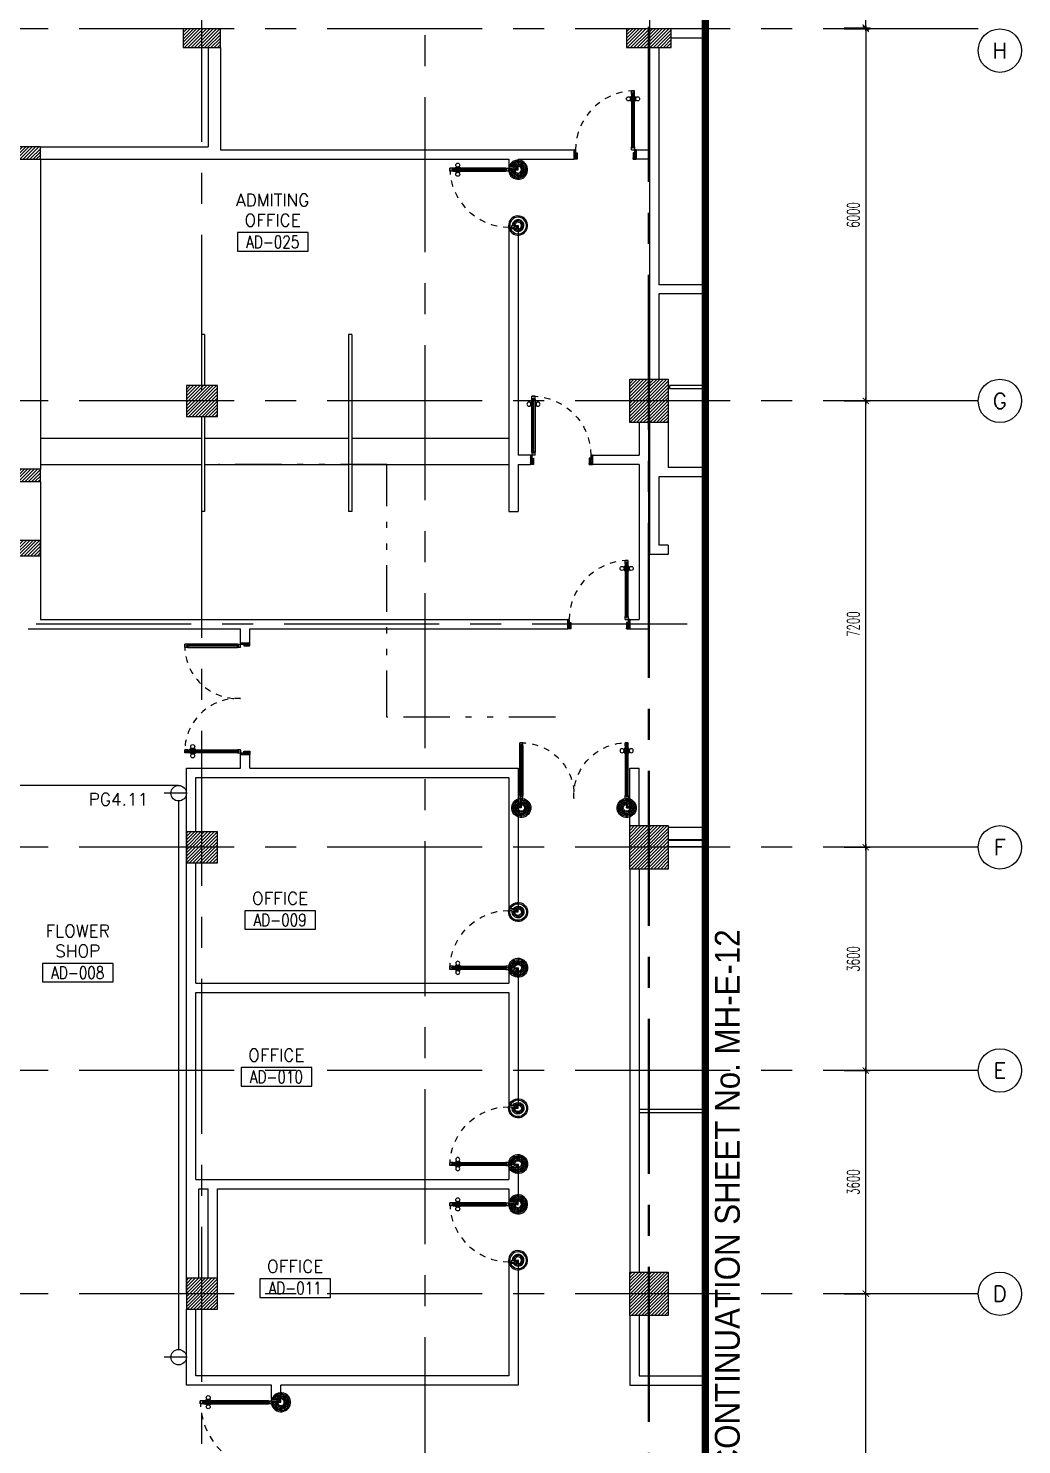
# Model space of a CAD drawing. Extents: x -0.4 to 91.7, y -13.2 to 78.1.
# Drawn here: x 75.64 to 91.66, y 10.52 to 33.36 of the extents above; entities that cross this region are included whole.
import ezdxf
from ezdxf.enums import TextEntityAlignment as Align

# ---------------------------------------------------------------- set-up
doc = ezdxf.new("R2010")
doc.units = 0
doc.header["$MEASUREMENT"] = 0
doc.header["$PDMODE"] = 3
doc.header["$PDSIZE"] = 0.1
for name, pattern in [('2DASHES', [1.7, 0.75, -0.25, 0.1, -0.25, 0.1, -0.25]), ('CENTER2', [1.125, 0.75, -0.125, 0.125, -0.125]), ('CENTERX2', [4, 2.5, -0.5, 0.5, -0.5]), ('HIDDEN', [0.375, 0.25, -0.125])]:
    doc.linetypes.add(name, pattern=pattern)
doc.layers.get('0').update_dxf_attribs({"color": 11, "linetype": 'CONTINUOUS'})
doc.layers.get('DEFPOINTS').update_dxf_attribs({"color": 11, "linetype": 'CONTINUOUS'})
for name, color, linetype in [('AX', 11, 'CONTINUOUS'), ('AX-CR', 11, 'CONTINUOUS'), ('AX-DIM', 11, 'CONTINUOUS'), ('AX-TXT', 11, 'CONTINUOUS'), ('AXES', 11, 'CENTERX2'), ('COL', 11, 'CONTINUOUS'), ('DOOR', 11, 'CONTINUOUS'), ('E-CLINE', 4, 'CONTINUOUS'), ('E-SOCKETS', 4, 'CONTINUOUS'), ('EJ', 11, 'CONTINUOUS'), ('ELEV', 11, 'CONTINUOUS'), ('HAT', 11, 'CONTINUOUS'), ('IND-ES-L', 11, '2DASHES'), ('PART', 11, 'CONTINUOUS'), ('RM-BOX', 11, 'CONTINUOUS'), ('RM-NAME', 11, 'CONTINUOUS'), ('RM-NO', 11, 'CONTINUOUS'), ('TXT1', 11, 'CONTINUOUS'), ('WALL', 11, 'CONTINUOUS')]:
    doc.layers.add(name, color=color, linetype=linetype)
doc.styles.add('ROMANS', font='ROMANS.shx', dxfattribs={"width": 0.6})
doc.styles.add('TTXT', font='swisse.ttf', dxfattribs={"width": 0.6})
doc.dimstyles.new('STANDARD in', dxfattribs={"dimtxt": 0.2, "dimasz": 0.1, "dimexe": 0.07, "dimexo": 0.05, "dimgap": 0.1, "dimtad": 1, "dimdec": 0, "dimlfac": 1000, "dimzin": 0, "dimdsep": 46, "dimtxsty": 'ROMANS', "dimblk": 'ARCHTICK', "dimcen": 0.05, "dimdle": 0.05, "dimclrd": 7, "dimclre": 7, "dimclrt": 2, "dimadec": 0, "dimazin": 0, "dimtfac": 1, "dimtdec": 0, "dimtmove": 2, "dimatfit": 3, "dimldrblk": 'ARCHTICK', "dimfxl": 0, "dimtolj": 1, "dimtzin": 0, "dimarcsym": 0})

# ---------------------------------------------------------------- blocks, each defined once
blk = doc.blocks.new('DOOR100')
at = {"layer": 'DOOR', "color": 7, "linetype": 'ByBlock'}
for p, q in [((-91, 1205), (-91, 1140)), ((-82, 1205), (-91, 1205)), ((-82, 1128), (-82, 1218)), ((-75, 1218), (-82, 1218)), ((-82, 1205), (-82, 1140)), ((-75, 1250), (-75, 1300)), ((-75, 1300), (-25, 1300)), ((-25, 1300), (-75, 1300)), ((-58, 1250), (-75, 1250)), ((-58, 1250), (-58, 1270)), ((-42, 1270), (-58, 1270)), ((-42, 1250), (-42, 1270)), ((-25, 1250), (-42, 1250)), ((-25, 1250), (-25, 1300)), ((-25, 1218), (-18, 1218)), ((-18, 1128), (-18, 1218)), ((-18, 1205), (-18, 1140)), ((-18, 1205), (-9, 1205)), ((-9, 1205), (-9, 1140)), ((-82, 1140), (-91, 1140)), ((-75, 1128), (-82, 1128)), ((-25, 1128), (-18, 1128)), ((-18, 1140), (-9, 1140)), ((-1200, 0), (-1200, 150)), ((-1200, 150), (-1175, 150)), ((-1200, 150), (-1200, 0)), ((-1150, 0), (-1200, 114)), ((-1150, 0), (-1200, 40)), ((-1150, 0), (-1200, 0)), ((-1175, 150), (-1175, 100)), ((-1175, 100), (-1150, 100)), ((-1150, 0), (-1163, 100)), ((-1150, 100), (-1150, 0)), ((-75, 200), (-58, 200)), ((-75, 150), (-75, 200)), ((-75, 150), (-25, 150)), ((-58, 200), (-58, 180)), ((-58, 180), (-42, 180)), ((-50, 0), (0, 114)), ((-50, 100), (-50, 0)), ((-50, 0), (-37, 100)), ((-25, 100), (-50, 100)), ((-50, 0), (0, 40)), ((-50, 0), (0, 0)), ((-42, 200), (-25, 200)), ((-42, 180), (-42, 200)), ((-25, 200), (-25, 150)), ((0, 150), (-25, 150)), ((-25, 150), (-25, 100)), ((0, 0), (0, 150)), ((0, 150), (0, 0))]:
    blk.add_line(p, q, dxfattribs=at)
at = {"layer": 'DOOR', "linetype": 'ByBlock'}
for p, q in [((-75, 1250), (-75, 200)), ((-58, 200), (-58, 1250)), ((-42, 200), (-42, 1250)), ((-25, 200), (-25, 1250))]:
    blk.add_line(p, q, dxfattribs=at)
at = {"layer": 'DOOR', "color": 7, "linetype": 'ByBlock'}
for centre in [(-124, 1173), (24, 1173)]:
    blk.add_circle(centre, 32.4, dxfattribs=at)
at = {"layer": 'DOOR', "linetype": 'HIDDEN', "ltscale": 0.5}
blk.add_arc((-25, 150), 1150, 90, 180, dxfattribs=at)
at = {"layer": 'DOOR', "color": 7, "linetype": 'ByBlock'}
for centre, radius, start, end in [((-1150, 0), 154, 103.7142, 108.8947), ((-1150, 0), 134, 100.72, 111.8402), ((-1150, 0), 94.4, 90, 121.9818), ((-1150, 0), 74.4, 90, 132.2236), ((-1150, 0), 54.4, 90, 156.7926), ((-1150, 0), 34.4, 90, 180), ((-1150, 0), 14.4, 90, 180), ((-50, 0), 94.4, 58.0182, 90), ((-50, 0), 74.4, 47.7764, 90), ((-50, 0), 54.4, 23.2074, 90), ((-50, 0), 34.4, 0, 90), ((-50, 0), 14.4, 0, 90), ((-50, 0), 134, 68.1598, 79.28), ((-50, 0), 114, 64.0838, 77.3774), ((-50, 0), 154, 71.1053, 76.2858)]:
    blk.add_arc(centre, radius, start, end, dxfattribs=at)
blk = doc.blocks.new('A$C49F1192B')
at = {"layer": 'DOOR', "color": 0, "linetype": 'ByBlock', "xscale": -1, "rotation": 270}
blk.add_blockref('DOOR100', (0, 1200), dxfattribs=at)
blk = doc.blocks.new('COL50')
at = {"layer": 'COL'}
blk.add_lwpolyline([(-250, 250), (-250, -250), (250, -250), (250, 250)], close=True, dxfattribs=at)
blk = doc.blocks.new('*X57')
at = {"color": 0}
for p, q in [((203889, 17902), (204348, 18361)), ((203889, 17955), (204295, 18361)), ((203889, 18008), (204242, 18361)), ((203889, 18061), (204189, 18361)), ((203889, 18114), (204136, 18361)), ((203889, 18167), (204083, 18361)), ((203889, 18220), (204030, 18361)), ((203889, 18273), (203977, 18361)), ((203889, 18326), (203923, 18361)), ((203901, 17861), (204389, 18349)), ((203954, 17861), (204389, 18296)), ((204007, 17861), (204389, 18243)), ((204060, 17861), (204389, 18190)), ((204113, 17861), (204389, 18137)), ((204166, 17861), (204389, 18084)), ((204219, 17861), (204389, 18031)), ((204272, 17861), (204389, 17978)), ((204325, 17861), (204389, 17924)), ((204378, 17861), (204389, 17871))]:
    blk.add_line(p, q, dxfattribs=at)
blk = doc.blocks.new('RM1')
at = {"layer": 'RM-BOX'}
blk.add_lwpolyline([(570, -200), (-570, -200), (-570, -500), (570, -500)], close=True, dxfattribs=at)
at = {"layer": 'RM-NAME', "style": 'ROMANS'}
for tag, p in [('ROOMNAME1', (0, 324)), ('ROOMNAME2', (0, 0))]:
    blk.add_attdef(tag, text='', height=200, dxfattribs=at).set_placement(p, align=Align.MIDDLE)
at = {"layer": 'RM-NO', "style": 'ROMANS', "width": 0.8}
blk.add_attdef('ROOMNO', text='', height=200, dxfattribs=at).set_placement((0, -350), align=Align.MIDDLE)
blk = doc.blocks.new('*X54')
at = {"color": 0}
for p, q in [((203888, 25061), (204388, 25561)), ((203889, 25114), (204335, 25561)), ((203889, 25167), (204282, 25561)), ((203889, 25220), (204229, 25561)), ((203889, 25273), (204176, 25561)), ((203889, 25326), (204123, 25561)), ((203889, 25379), (204070, 25561)), ((203889, 25432), (204017, 25561)), ((203889, 25486), (203964, 25561)), ((203889, 25539), (203911, 25561)), ((203941, 25061), (204389, 25508)), ((203994, 25061), (204389, 25455)), ((204047, 25061), (204389, 25402)), ((204100, 25061), (204389, 25349)), ((204153, 25061), (204389, 25296)), ((204207, 25061), (204389, 25243)), ((204260, 25061), (204389, 25190)), ((204313, 25061), (204389, 25137)), ((204366, 25061), (204389, 25084))]:
    blk.add_line(p, q, dxfattribs=at)
blk = doc.blocks.new('*X53')
at = {"color": 0}
for p, q in [((197839, 36035), (198015, 36211)), ((197839, 36088), (197962, 36211)), ((197839, 36141), (197909, 36211)), ((197839, 36194), (197856, 36211)), ((197868, 36011), (198068, 36211)), ((197921, 36011), (198121, 36211)), ((197974, 36011), (198174, 36211)), ((198027, 36011), (198227, 36211)), ((198080, 36011), (198280, 36211)), ((198133, 36011), (198333, 36211)), ((198186, 36011), (198386, 36211)), ((198239, 36011), (198439, 36211)), ((198292, 36011), (198492, 36211)), ((198345, 36011), (198545, 36211)), ((198398, 36011), (198598, 36211)), ((198451, 36011), (198651, 36211)), ((198504, 36011), (198704, 36211)), ((198557, 36011), (198757, 36211)), ((198610, 36011), (198810, 36211)), ((198663, 36011), (198863, 36211)), ((198716, 36011), (198916, 36211)), ((198769, 36011), (198969, 36211)), ((198822, 36011), (199022, 36211)), ((198875, 36011), (199075, 36211)), ((198928, 36011), (199128, 36211)), ((198981, 36011), (199181, 36211)), ((199034, 36011), (199234, 36211)), ((199088, 36011), (199288, 36211)), ((199141, 36011), (199341, 36211)), ((199194, 36011), (199394, 36211)), ((199247, 36011), (199447, 36211)), ((199300, 36011), (199500, 36211)), ((199353, 36011), (199553, 36211)), ((199406, 36011), (199606, 36211)), ((199459, 36011), (199659, 36211)), ((199512, 36011), (199712, 36211)), ((199565, 36011), (199765, 36211)), ((199618, 36011), (199818, 36211)), ((199671, 36011), (199871, 36211)), ((199724, 36011), (199924, 36211)), ((199777, 36011), (199977, 36211)), ((199830, 36011), (200030, 36211)), ((199883, 36011), (200083, 36211)), ((199936, 36011), (200136, 36211)), ((199989, 36011), (200189, 36211)), ((200042, 36011), (200242, 36211)), ((200095, 36011), (200295, 36211)), ((200148, 36011), (200348, 36211)), ((200201, 36011), (200401, 36211)), ((200254, 36011), (200454, 36211)), ((200307, 36011), (200507, 36211)), ((200360, 36011), (200560, 36211)), ((200413, 36011), (200613, 36211)), ((200466, 36011), (200666, 36211)), ((200519, 36011), (200719, 36211)), ((200572, 36011), (200772, 36211)), ((200625, 36011), (200825, 36211)), ((200678, 36011), (200878, 36211)), ((200732, 36011), (200932, 36211)), ((200785, 36011), (200985, 36211)), ((200838, 36011), (201038, 36211)), ((200891, 36011), (201091, 36211)), ((200944, 36011), (201144, 36211)), ((200997, 36011), (201197, 36211)), ((201050, 36011), (201250, 36211)), ((201103, 36011), (201303, 36211)), ((201156, 36011), (201356, 36211)), ((201209, 36011), (201409, 36211)), ((201262, 36011), (201462, 36211)), ((201315, 36011), (201515, 36211)), ((201368, 36011), (201539, 36182)), ((201421, 36011), (201539, 36129)), ((201474, 36011), (201539, 36076)), ((201527, 36011), (201539, 36023))]:
    blk.add_line(p, q, dxfattribs=at)
blk = doc.blocks.new('*X52')
at = {"color": 0}
for p, q in [((197839, 31209), (198041, 31411)), ((197839, 31262), (197988, 31411)), ((197839, 31315), (197935, 31411)), ((197839, 31368), (197882, 31411)), ((197894, 31211), (198094, 31411)), ((197947, 31211), (198147, 31411)), ((198000, 31211), (198200, 31411)), ((198053, 31211), (198253, 31411)), ((198106, 31211), (198306, 31411)), ((198159, 31211), (198359, 31411)), ((198212, 31211), (198412, 31411)), ((198265, 31211), (198465, 31411)), ((198318, 31211), (198518, 31411)), ((198371, 31211), (198571, 31411)), ((198424, 31211), (198624, 31411)), ((198477, 31211), (198677, 31411)), ((198530, 31211), (198730, 31411)), ((198583, 31211), (198783, 31411)), ((198636, 31211), (198836, 31411)), ((198689, 31211), (198889, 31411)), ((198742, 31211), (198942, 31411)), ((198795, 31211), (198995, 31411)), ((198848, 31211), (199048, 31411)), ((198901, 31211), (199101, 31411)), ((198954, 31211), (199154, 31411)), ((199007, 31211), (199207, 31411)), ((199060, 31211), (199260, 31411)), ((199114, 31211), (199314, 31411)), ((199167, 31211), (199367, 31411)), ((199220, 31211), (199420, 31411)), ((199273, 31211), (199473, 31411)), ((199326, 31211), (199526, 31411)), ((199379, 31211), (199579, 31411)), ((199432, 31211), (199632, 31411)), ((199485, 31211), (199685, 31411)), ((199538, 31211), (199738, 31411)), ((199591, 31211), (199791, 31411)), ((199644, 31211), (199844, 31411)), ((199697, 31211), (199897, 31411)), ((199750, 31211), (199950, 31411)), ((199803, 31211), (200003, 31411)), ((199856, 31211), (200056, 31411)), ((199909, 31211), (200109, 31411)), ((199962, 31211), (200162, 31411)), ((200015, 31211), (200215, 31411)), ((200068, 31211), (200268, 31411)), ((200121, 31211), (200321, 31411)), ((200174, 31211), (200374, 31411)), ((200227, 31211), (200427, 31411)), ((200280, 31211), (200480, 31411)), ((200333, 31211), (200533, 31411)), ((200386, 31211), (200586, 31411)), ((200439, 31211), (200639, 31411)), ((200492, 31211), (200692, 31411)), ((200545, 31211), (200745, 31411)), ((200598, 31211), (200798, 31411)), ((200651, 31211), (200851, 31411)), ((200704, 31211), (200904, 31411)), ((200758, 31211), (200958, 31411)), ((200811, 31211), (201011, 31411)), ((200864, 31211), (201064, 31411)), ((200917, 31211), (201117, 31411)), ((200970, 31211), (201170, 31411)), ((201023, 31211), (201223, 31411)), ((201076, 31211), (201276, 31411)), ((201129, 31211), (201329, 31411)), ((201182, 31211), (201382, 31411)), ((201235, 31211), (201435, 31411)), ((201288, 31211), (201488, 31411)), ((201341, 31211), (201539, 31409)), ((201394, 31211), (201539, 31356)), ((201447, 31211), (201539, 31303)), ((201500, 31211), (201539, 31250))]:
    blk.add_line(p, q, dxfattribs=at)
blk = doc.blocks.new('A$C272A55A0')
at = {"layer": 'DOOR', "color": 0, "linetype": 'ByBlock'}
for p, q in [((0, 900), (0, 1050)), ((50, 1050), (0, 1050)), ((25, 950), (50, 950)), ((25, 900), (25, 950)), ((50, 950), (50, 1050)), ((1750, 950), (1750, 1050)), ((1750, 1050), (1800, 1050)), ((1775, 950), (1750, 950)), ((1775, 900), (1775, 950)), ((1800, 1050), (1800, 900)), ((0, 900), (25, 900)), ((75, 900), (25, 900)), ((25, 850), (25, 900)), ((42, 850), (25, 850)), ((58, 870), (42, 870)), ((42, 870), (42, 850)), ((58, 850), (58, 870)), ((75, 850), (58, 850)), ((75, 900), (75, 850)), ((1725, 900), (1775, 900)), ((1725, 900), (1725, 850)), ((1725, 850), (1742, 850)), ((1742, 870), (1758, 870)), ((1742, 850), (1742, 870)), ((1758, 870), (1758, 850)), ((1758, 850), (1775, 850)), ((1800, 900), (1775, 900)), ((1775, 850), (1775, 900)), ((25, 50), (42, 50)), ((25, 50), (25, 0)), ((25, 0), (75, 0)), ((75, 0), (25, 0)), ((42, 50), (42, 30)), ((42, 30), (58, 30)), ((58, 50), (75, 50)), ((58, 50), (58, 30)), ((75, 50), (75, 0)), ((1718, 160), (1709, 160)), ((1709, 95), (1709, 160)), ((1718, 95), (1709, 95)), ((1725, 173), (1718, 173)), ((1718, 173), (1718, 83)), ((1718, 95), (1718, 160)), ((1725, 83), (1718, 83)), ((1742, 50), (1725, 50)), ((1725, 50), (1725, 0)), ((1775, 0), (1725, 0)), ((1725, 0), (1775, 0)), ((1742, 50), (1742, 30)), ((1758, 30), (1742, 30)), ((1775, 50), (1758, 50)), ((1758, 50), (1758, 30)), ((1775, 173), (1782, 173)), ((1775, 83), (1782, 83)), ((1775, 50), (1775, 0)), ((1782, 173), (1782, 83)), ((1782, 160), (1791, 160)), ((1782, 95), (1782, 160)), ((1782, 95), (1791, 95)), ((1791, 95), (1791, 160))]:
    blk.add_line(p, q, dxfattribs=at)
at = {"layer": 'DOOR', "color": 9, "linetype": 'ByBlock'}
for p, q in [((50, 1050), (0, 1010)), ((50, 1050), (0, 937)), ((50, 1050), (37, 950)), ((1750, 1050), (1800, 1010)), ((1750, 1050), (1800, 937)), ((1750, 1050), (1763, 950))]:
    blk.add_line(p, q, dxfattribs=at)
at = {"layer": 'DOOR', "linetype": 'ByBlock'}
for p, q in [((25, 850), (25, 50)), ((42, 850), (42, 50)), ((58, 850), (58, 50)), ((75, 50), (75, 850)), ((1725, 50), (1725, 850)), ((1742, 850), (1742, 50)), ((1758, 850), (1758, 50)), ((1775, 850), (1775, 50))]:
    blk.add_line(p, q, dxfattribs=at)
at = {"layer": 'DOOR', "color": 0, "linetype": 'ByBlock'}
for centre in [(1676, 128), (1824, 128)]:
    blk.add_circle(centre, 32.4, dxfattribs=at)
at = {"layer": 'DOOR', "color": 9, "linetype": 'ByBlock'}
for centre, radius, start, end in [((50, 1050), 54.4, 203.2074, 270), ((50, 1050), 74.4, 227.7764, 270), ((50, 1050), 94.4, 238.0182, 270), ((50, 1050), 114, 244.0838, 257.3774), ((50, 1050), 134, 248.1598, 259.28), ((50, 1050), 34.4, 180, 270), ((50, 1050), 14.4, 180, 270), ((1750, 1050), 14.4, 270, 0), ((1750, 1050), 34.4, 270, 0), ((1750, 1050), 54.4, 270, 336.7926), ((1750, 1050), 74.4, 270, 312.2236), ((1750, 1050), 94.4, 270, 301.9818), ((1750, 1050), 114, 282.6226, 295.9162), ((1750, 1050), 134, 280.72, 291.8402), ((50, 1050), 154, 251.1053, 256.2858), ((1750, 1050), 154, 283.7142, 288.8947)]:
    blk.add_arc(centre, radius, start, end, dxfattribs=at)
at = {"layer": 'DOOR', "linetype": 'HIDDEN', "ltscale": 0.5}
for centre, start, end in [((50, 851), 268.3174, 3.2965), ((1750, 851), 176.7035, 271.6826)]:
    blk.add_arc(centre, 851, start, end, dxfattribs=at)
at = {"layer": 'WALL', "linetype": 'ByBlock'}
blk.add_line((1800, 900), (1800, 1050), dxfattribs=at)
blk = doc.blocks.new('*X51')
at = {"color": 0}
for p, q in [((203889, 32274), (204376, 32761)), ((203889, 32327), (204323, 32761)), ((203889, 32380), (204270, 32761)), ((203889, 32433), (204217, 32761)), ((203889, 32486), (204164, 32761)), ((203889, 32539), (204111, 32761)), ((203889, 32592), (204058, 32761)), ((203889, 32645), (204005, 32761)), ((203889, 32698), (203952, 32761)), ((203889, 32751), (203899, 32761)), ((203929, 32261), (204389, 32721)), ((203982, 32261), (204389, 32668)), ((204035, 32261), (204389, 32615)), ((204088, 32261), (204389, 32562)), ((204141, 32261), (204389, 32509)), ((204194, 32261), (204389, 32456)), ((204247, 32261), (204389, 32403)), ((204300, 32261), (204389, 32349)), ((204353, 32261), (204389, 32296))]:
    blk.add_line(p, q, dxfattribs=at)
blk = doc.blocks.new('C11')
at = {"layer": 'HAT'}
h = blk.add_hatch(dxfattribs=at)
h.set_pattern_fill('ANSI31', color=256, scale=300, style=0)
h.set_pattern_definition([(45, (-383765.23, -62181), (-26.5165043, 26.5165043), [])])
h.paths.add_polyline_path([(-20, 350), (-20, 700), (-320, 700), (-320, 350)])
h.paths.add_polyline_path([(-320, 0), (-20, 0), (-20, 350), (-320, 350)])
h = blk.add_hatch(dxfattribs=at)
h.set_pattern_fill('ANSI31', color=256, scale=300, style=0)
h.set_pattern_definition([(45, (-383445.23, -62181), (-26.5165043, 26.5165043), [])])
h.paths.add_polyline_path([(300, 350), (300, 700), (0, 700), (0, 350)])
h.paths.add_polyline_path([(0, 0), (300, 0), (300, 350), (0, 350)])
at = {"layer": 'COL'}
for points in [[(-20, 700), (-20, 0), (-320, 0), (-320, 700)], [(300, 700), (300, 0), (0, 0), (0, 700)]]:
    blk.add_lwpolyline(points, close=True, dxfattribs=at)
blk = doc.blocks.new('DOOR1000')
at = {"layer": 'DOOR', "color": 7, "linetype": 'ByBlock'}
for p, q in [((-150, 0), (0, 0)), ((-150, 0), (-150, -25)), ((0, -50), (-114, 0)), ((0, -50), (-40, 0)), ((0, -50), (0, 0)), ((-1100, -25), (-1100, -75)), ((-1100, -75), (-1100, -25)), ((-1050, -25), (-1100, -25)), ((-1050, -75), (-1100, -75)), ((-1070, -42), (-1070, -58)), ((-1050, -42), (-1070, -42)), ((-1050, -58), (-1070, -58)), ((-1050, -25), (-1050, -42)), ((-1050, -58), (-1050, -75)), ((-1018, -25), (-1018, -18)), ((-928, -18), (-1018, -18)), ((-1018, -75), (-1018, -82)), ((-928, -82), (-1018, -82)), ((-1005, -18), (-1005, -9)), ((-1005, -9), (-940, -9)), ((-1005, -18), (-940, -18)), ((-1005, -82), (-1005, -91)), ((-1005, -82), (-940, -82)), ((-1005, -91), (-940, -91)), ((-940, -18), (-940, -9)), ((-940, -82), (-940, -91)), ((-928, -25), (-928, -18)), ((-928, -75), (-928, -82)), ((-200, -25), (-150, -25)), ((-200, -42), (-200, -25)), ((-180, -42), (-200, -42)), ((-200, -58), (-180, -58)), ((-200, -75), (-200, -58)), ((-150, -75), (-200, -75)), ((-180, -58), (-180, -42)), ((-150, -25), (-100, -25)), ((-150, -75), (-150, -25)), ((-100, -25), (-100, -50)), ((0, -50), (-100, -37)), ((-100, -50), (0, -50)), ((-150, -975), (-100, -975)), ((-150, -1000), (-150, -975)), ((-150, -1000), (0, -1000)), ((0, -1000), (-150, -1000)), ((0, -950), (-114, -1000)), ((-100, -975), (-100, -950)), ((0, -950), (-100, -963)), ((-100, -950), (0, -950)), ((0, -950), (-40, -1000)), ((0, -950), (0, -1000))]:
    blk.add_line(p, q, dxfattribs=at)
at = {"layer": 'DOOR', "linetype": 'ByBlock'}
for p, q in [((-200, -25), (-1050, -25)), ((-200, -42), (-1050, -42)), ((-200, -58), (-1050, -58)), ((-1050, -75), (-200, -75))]:
    blk.add_line(p, q, dxfattribs=at)
at = {"layer": 'DOOR', "color": 7, "linetype": 'ByBlock'}
for centre in [(-973, 24), (-973, -124)]:
    blk.add_circle(centre, 32.4, dxfattribs=at)
for centre, radius, start, end in [((0, -50), 154, 161.1053, 166.2858), ((0, -50), 94.4, 148.0182, 180), ((0, -50), 134, 158.1598, 169.28), ((0, -50), 114, 154.0838, 167.3774), ((0, -50), 74.4, 137.7764, 180), ((0, -50), 54.4, 113.2074, 180), ((0, -50), 34.4, 90, 180), ((0, -50), 14.4, 90, 180), ((0, -950), 154, 193.7142, 198.8947), ((0, -950), 134, 190.72, 201.8402), ((0, -950), 94.4, 180, 211.9818), ((0, -950), 74.4, 180, 222.2236), ((0, -950), 54.4, 180, 246.7926), ((0, -950), 34.4, 180, 270), ((0, -950), 14.4, 180, 270)]:
    blk.add_arc(centre, radius, start, end, dxfattribs=at)
at = {"layer": 'DOOR', "linetype": 'HIDDEN', "ltscale": 0.5}
blk.add_arc((-150, -25), 950, 180, 270, dxfattribs=at)
blk = doc.blocks.new('AXL')
at = {"layer": 'AX-CR'}
blk.add_circle((-350, 0), 350, dxfattribs=at)
at = {"layer": 'AX-TXT', "style": 'ROMANS'}
blk.add_attdef('AX', text='', height=250, dxfattribs=at).set_placement((-350, 0), align=Align.MIDDLE)
blk = doc.blocks.new('_ARCHTICK')
at = {"color": 0, "linetype": 'ByBlock', "const_width": 0.15}
blk.add_lwpolyline([(-0.5, -0.5), (0.5, 0.5)], dxfattribs=at)
blk = doc.blocks.new('*D143')
at = {"layer": 'AX-DIM', "color": 7, "linetype": 'ByBlock', "lineweight": -2}
for p, q in [((89.147, 33.32), (89.147, 37.02)), ((88.797, 36.97), (89.217, 36.97)), ((88.797, 33.37), (89.217, 33.37))]:
    blk.add_line(p, q, dxfattribs=at)
at = {"layer": 'DEFPOINTS', "color": 0, "linetype": 'ByBlock'}
for p in [(88.747, 36.97), (89.147, 36.97), (88.747, 33.37)]:
    blk.add_point(p, dxfattribs=at)
at = {"layer": 'AX-DIM', "color": 7, "linetype": 'ByBlock', "lineweight": -2, "xscale": 0.1, "yscale": 0.1, "zscale": 0.1}
for p, rotation in [((89.147, 36.97), 90), ((89.147, 33.37), 270)]:
    blk.add_blockref('_ARCHTICK', p, dxfattribs=dict(at, rotation=rotation))
at = {"layer": 'AX-DIM', "color": 2, "linetype": 'ByBlock', "insert": (88.947, 35.17), "char_height": 0.2, "attachment_point": 5, "rotation": 90, "style": 'ROMANS'}
blk.add_mtext('\\A1;3600', dxfattribs=at)
blk = doc.blocks.new('*D144')
at = {"layer": 'AX-DIM', "color": 7, "lineweight": -2}
for p, q in [((88.797, 12.95), (89.217, 12.95)), ((89.147, 5.7), (89.147, 13)), ((88.797, 5.75), (89.217, 5.75))]:
    blk.add_line(p, q, dxfattribs=at)
at = {"layer": 'DEFPOINTS', "color": 0}
for p in [(88.747, 12.95), (89.147, 12.95), (88.747, 5.75)]:
    blk.add_point(p, dxfattribs=at)
at = {"layer": 'AX-DIM', "color": 7, "lineweight": -2, "xscale": 0.1, "yscale": 0.1, "zscale": 0.1}
for p, rotation in [((89.147, 12.95), 90), ((89.147, 5.75), 270)]:
    blk.add_blockref('_ARCHTICK', p, dxfattribs=dict(at, rotation=rotation))
at = {"layer": 'AX-DIM', "color": 2, "insert": (88.947, 9.35), "char_height": 0.2, "attachment_point": 5, "rotation": 90, "style": 'ROMANS'}
blk.add_mtext('\\A1;7200', dxfattribs=at)
blk = doc.blocks.new('*D147')
at = {"layer": 'AX-DIM', "color": 7, "lineweight": -2}
for p, q in [((88.797, 27.35), (89.217, 27.35)), ((89.147, 20.1), (89.147, 27.4)), ((88.797, 20.15), (89.217, 20.15))]:
    blk.add_line(p, q, dxfattribs=at)
at = {"layer": 'DEFPOINTS', "color": 0}
for p in [(88.747, 27.35), (89.147, 27.35), (88.747, 20.15)]:
    blk.add_point(p, dxfattribs=at)
at = {"layer": 'AX-DIM', "color": 7, "lineweight": -2, "xscale": 0.1, "yscale": 0.1, "zscale": 0.1}
for p, rotation in [((89.147, 27.35), 90), ((89.147, 20.15), 270)]:
    blk.add_blockref('_ARCHTICK', p, dxfattribs=dict(at, rotation=rotation))
at = {"layer": 'AX-DIM', "color": 2, "insert": (88.947, 23.75), "char_height": 0.2, "attachment_point": 5, "rotation": 90, "style": 'ROMANS'}
blk.add_mtext('\\A1;7200', dxfattribs=at)
blk = doc.blocks.new('*D148')
at = {"layer": 'AX-DIM', "color": 7, "lineweight": -2}
for p, q in [((88.797, 16.55), (89.217, 16.55)), ((89.147, 12.9), (89.147, 16.6)), ((88.797, 12.95), (89.217, 12.95))]:
    blk.add_line(p, q, dxfattribs=at)
at = {"layer": 'DEFPOINTS', "color": 0}
for p in [(88.747, 16.55), (89.147, 16.55), (88.747, 12.95)]:
    blk.add_point(p, dxfattribs=at)
at = {"layer": 'AX-DIM', "color": 7, "lineweight": -2, "xscale": 0.1, "yscale": 0.1, "zscale": 0.1}
for p, rotation in [((89.147, 16.55), 90), ((89.147, 12.95), 270)]:
    blk.add_blockref('_ARCHTICK', p, dxfattribs=dict(at, rotation=rotation))
at = {"layer": 'AX-DIM', "color": 2, "insert": (88.947, 14.75), "char_height": 0.2, "attachment_point": 5, "rotation": 90, "style": 'ROMANS'}
blk.add_mtext('\\A1;3600', dxfattribs=at)
blk = doc.blocks.new('*D155')
at = {"layer": 'AX-DIM', "color": 7, "linetype": 'ByBlock', "lineweight": -2}
for p, q in [((88.797, 20.15), (89.217, 20.15)), ((89.147, 20.2), (89.147, 16.5)), ((88.797, 16.55), (89.217, 16.55))]:
    blk.add_line(p, q, dxfattribs=at)
at = {"layer": 'DEFPOINTS', "color": 0, "linetype": 'ByBlock'}
for p in [(88.747, 20.15), (88.747, 16.55), (89.147, 16.55)]:
    blk.add_point(p, dxfattribs=at)
at = {"layer": 'AX-DIM', "color": 7, "linetype": 'ByBlock', "lineweight": -2, "xscale": 0.1, "yscale": 0.1, "zscale": 0.1}
for p, rotation in [((89.147, 20.15), 90), ((89.147, 16.55), 270)]:
    blk.add_blockref('_ARCHTICK', p, dxfattribs=dict(at, rotation=rotation))
at = {"layer": 'AX-DIM', "color": 2, "linetype": 'ByBlock', "insert": (88.947, 18.35), "char_height": 0.2, "attachment_point": 5, "rotation": 90, "style": 'ROMANS'}
blk.add_mtext('\\A1;3600', dxfattribs=at)
blk = doc.blocks.new('*D156')
at = {"layer": 'AX-DIM', "color": 7, "linetype": 'ByBlock', "lineweight": -2}
for p, q in [((89.147, 33.4), (89.147, 27.3)), ((88.797, 33.35), (89.217, 33.35)), ((88.797, 27.35), (89.217, 27.35))]:
    blk.add_line(p, q, dxfattribs=at)
at = {"layer": 'DEFPOINTS', "color": 0, "linetype": 'ByBlock'}
for p in [(88.747, 33.35), (88.747, 27.35), (89.147, 27.35)]:
    blk.add_point(p, dxfattribs=at)
at = {"layer": 'AX-DIM', "color": 7, "linetype": 'ByBlock', "lineweight": -2, "xscale": 0.1, "yscale": 0.1, "zscale": 0.1}
for p, rotation in [((89.147, 33.35), 90), ((89.147, 27.35), 270)]:
    blk.add_blockref('_ARCHTICK', p, dxfattribs=dict(at, rotation=rotation))
at = {"layer": 'AX-DIM', "color": 2, "linetype": 'ByBlock', "insert": (88.947, 30.35), "char_height": 0.2, "attachment_point": 5, "rotation": 90, "style": 'ROMANS'}
blk.add_mtext('\\A1;6000', dxfattribs=at)

msp = doc.modelspace()

# ---------------------------------------------------------------- hatches: boundary and pattern name
at = {"layer": 'HAT'}
h = msp.add_hatch(dxfattribs=at)
h.set_pattern_fill('ANSI31', color=256, scale=0.3, style=0)
h.set_pattern_definition([(45, (-280.103787, -5.481), (-0.0265165043, 0.0265165043), [])])
h.paths.add_polyline_path([(78.4414, 33.05), (78.4414, 33.35), (78.1414, 33.35), (78.1414, 33.05)])
h.paths.add_polyline_path([(78.7414, 33.05), (78.7414, 33.35), (78.4414, 33.35), (78.4414, 33.05)])
h = msp.add_hatch(dxfattribs=at)
h.set_pattern_fill('ANSI31', color=256, scale=0.3, style=0)
h.set_pattern_definition([(45, (-298.103787, -5.481), (-0.0265165043, 0.0265165043), [])])
h.paths.add_polyline_path([(85.2914, 33.05), (85.6414, 33.05), (85.6414, 33.35), (85.2914, 33.35)])
h = msp.add_hatch(dxfattribs=at)
h.set_pattern_fill('ANSI31', color=256, scale=0.3, style=0)
h.set_pattern_definition([(45, (-297.733787, -5.481), (-0.0265165043, 0.0265165043), [])])
h.paths.add_polyline_path([(85.6614, 33.05), (86.0114, 33.05), (86.0114, 33.35), (85.6614, 33.35)])
h = msp.add_hatch(dxfattribs=at)
h.set_pattern_fill('ANSI31', color=256, scale=0.3, style=0)
h.set_pattern_definition([(45, (-340.143787, -5.161), (-0.0265165043, 0.0265165043), [])])
h.paths.add_polyline_path([(72.7414, 25.0986), (72.1414, 25.0986), (72.1414, 24.85), (72.7414, 24.85)])
h.paths.add_polyline_path([(75.8414, 25.0986), (75.2414, 25.0986), (75.2414, 24.85), (75.8414, 24.85)])

# ---------------------------------------------------------------- linework, layer by layer
at = {"layer": 'AXES'}
for p, q in [((78.4414, -12.4715), (78.4414, 77.3632)), ((85.6414, -1.1143), (85.6414, 77.0132)), ((85.6614, -1.1143), (85.6614, 77.0132)), ((82.0414, 5.75), (82.0414, 64.57)), ((90.9611, 33.35), (69.4414, 33.35)), ((90.9611, 27.35), (69.4414, 27.35)), ((86.2675, 23.75), (69.4414, 23.75)), ((90.9611, 20.15), (69.4414, 20.15)), ((90.9611, 16.55), (69.4414, 16.55)), ((90.9611, 12.95), (69.4414, 12.95))]:
    msp.add_line(p, q, dxfattribs=at)
at = {"layer": 'COL', "color": 2, "linetype": 'ByBlock'}
msp.add_line((75.8414, 25.1014), (75.8414, 24.85), dxfattribs=at)
at = {"layer": 'COL'}
for points in [[(78.7414, 33.35), (78.1414, 33.35), (78.1414, 33.05), (78.7414, 33.05)], [(85.2914, 33.35), (85.2914, 33.05), (85.6414, 33.05), (85.6414, 33.35)], [(85.6614, 33.35), (85.6614, 33.05), (86.0114, 33.05), (86.0114, 33.35)], [(72.1414, 31.45), (72.1414, 31.25), (75.8414, 31.25), (75.8414, 31.45)], [(72.1414, 26.25), (72.1414, 26.05), (75.8414, 26.05), (75.8414, 26.25)]]:
    msp.add_lwpolyline(points, close=True, dxfattribs=at)
at = {"layer": 'COL', "color": 2, "linetype": 'ByBlock'}
msp.add_lwpolyline([(75.8414, 25.1), (75.2414, 25.1), (75.2414, 24.85), (75.8414, 24.85)], close=True, dxfattribs=at)
at = {"layer": 'E-CLINE'}
for p, q in [((78.0664, 21.1482), (73.5934, 21.1482)), ((78.0664, 20.8982), (78.0664, 12.0518))]:
    msp.add_line(p, q, dxfattribs=at)
at = {"layer": 'E-SOCKETS'}
for p, q in [((78.1914, 21.0232), (77.8331, 21.0232)), ((78.1914, 11.9268), (77.8331, 11.9268))]:
    msp.add_line(p, q, dxfattribs=at)
for centre in [(78.0664, 21.0232), (78.0664, 11.9268)]:
    msp.add_circle(centre, 0.125, dxfattribs=at)
at = {"layer": 'ELEV', "linetype": 'CENTER2', "const_width": 0.12}
msp.add_lwpolyline([(86.5613, -0.0385), (86.5613, 66.97)], dxfattribs=at)
at = {"layer": 'IND-ES-L'}
msp.add_lwpolyline([(84.1413, 22.251), (81.4261, 22.251), (81.4261, 26.3261), (78.7109, 26.3261)], dxfattribs=at)
msp.add_lwpolyline([(84.1413, 22.251), (81.4261, 22.251), (81.4261, 26.3261), (78.7109, 26.3261)], dxfattribs=at)
at = {"layer": 'PART'}
for p, q in [((78.4356, 28.4193), (78.4356, 27.6)), ((78.4856, 28.4193), (78.4356, 28.4193)), ((78.4856, 28.4193), (78.4856, 27.6)), ((80.8071, 28.4193), (80.8071, 25.5693)), ((80.8571, 28.4193), (80.8071, 28.4193)), ((80.8571, 28.4193), (80.8571, 25.5693)), ((78.4356, 27.1), (78.4356, 25.5693)), ((78.4856, 27.1), (78.4856, 25.5693)), ((75.8414, 26.75), (78.4356, 26.75)), ((78.4856, 26.75), (80.8071, 26.75)), ((80.8571, 26.75), (83.3914, 26.75)), ((75.8414, 26.325), (78.4356, 26.325)), ((78.4856, 26.325), (80.8071, 26.325)), ((80.8571, 26.325), (83.3914, 26.325)), ((78.4856, 25.5693), (78.4356, 25.5693)), ((80.8571, 25.5693), (80.8071, 25.5693)), ((86.5613, 15.92), (85.4914, 15.92)), ((86.5613, 15.87), (85.4914, 15.87))]:
    msp.add_line(p, q, dxfattribs=at)
msp.add_lwpolyline([(86.5613, 27.6), (85.9844, 27.6), (85.9844, 27.55), (86.5613, 27.55)], dxfattribs=at)
at = {"layer": 'WALL'}
for p, q in [((85.6614, 34.92), (85.6614, 27.6)), ((86.2675, 33.35), (85.9114, 33.35)), ((86.5613, 33.2), (86.0114, 33.2)), ((78.5414, 33.05), (78.5414, 31.45)), ((78.7414, 33.05), (78.7414, 31.4)), ((85.8114, 33.05), (85.8114, 29.225)), ((75.8414, 31.45), (78.5414, 31.45)), ((78.7414, 31.4), (84.4438, 31.4)), ((84.4438, 31.4), (84.4438, 31.25)), ((85.4438, 31.4), (85.4438, 31.25)), ((85.4438, 31.4), (85.6414, 31.4)), ((85.4438, 31.4), (85.5438, 31.4)), ((75.8414, 31.25), (75.8414, 26.25)), ((75.8414, 31.25), (83.3914, 31.25)), ((83.3914, 31.25), (83.3914, 31.1296)), ((83.3914, 31.25), (83.3914, 31.1296)), ((83.3914, 31.1296), (83.5414, 31.1296)), ((83.5414, 31.25), (83.5414, 31.1296)), ((83.5414, 31.25), (84.4438, 31.25)), ((83.5414, 31.25), (83.5414, 31.1296)), ((85.6414, 31.25), (85.4438, 31.25)), ((83.3914, 30.1296), (83.5414, 30.1296)), ((83.3914, 30.1296), (83.3914, 25.569)), ((83.5414, 30.1296), (83.5414, 26.475)), ((86.5613, 29.225), (85.8114, 29.225)), ((86.5613, 29.075), (85.8114, 29.075)), ((85.8114, 29.075), (85.8114, 27.7)), ((85.4914, 27), (85.4914, 26.475)), ((85.6414, 27.1), (85.6414, 23.675)), ((85.6614, 27.1), (85.6614, 24.875)), ((85.9614, 27), (85.9614, 26.275)), ((83.7391, 26.475), (83.5414, 26.475)), ((83.5414, 26.325), (83.7391, 26.325)), ((83.5414, 26.325), (83.5414, 25.569)), ((83.7391, 26.475), (83.6391, 26.475)), ((83.7391, 26.475), (83.7391, 26.325)), ((84.7391, 26.475), (84.7391, 26.325)), ((84.7391, 26.475), (84.7391, 26.325)), ((84.7391, 26.475), (85.4914, 26.475)), ((84.7391, 26.475), (84.8392, 26.475)), ((85.4914, 26.325), (84.7391, 26.325)), ((85.4914, 26.325), (85.4914, 23.825)), ((86.5613, 26.275), (85.9614, 26.275)), ((75.8414, 26.05), (75.8414, 23.825)), ((86.5613, 26.125), (85.8114, 26.125)), ((85.8114, 26.125), (85.8114, 25.025)), ((83.3914, 25.569), (83.5414, 25.569)), ((75.8414, 25.325), (75.8414, 23.825)), ((85.9614, 25.025), (85.8114, 25.025)), ((85.9614, 25.025), (85.9614, 24.875)), ((85.9614, 24.875), (85.6614, 24.875)), ((75.8414, 23.825), (84.3415, 23.825)), ((84.3415, 23.825), (84.3415, 23.675)), ((84.3415, 23.825), (84.3415, 23.675)), ((85.3415, 23.675), (85.3415, 23.825)), ((85.3415, 23.825), (85.4914, 23.825)), ((85.3415, 23.825), (85.3415, 23.675)), ((85.3415, 23.825), (85.4415, 23.825)), ((75.6414, 23.675), (79.0664, 23.675)), ((79.0664, 23.45), (79.0664, 23.675)), ((79.2164, 23.675), (84.3415, 23.675)), ((79.2164, 23.45), (79.2164, 23.675)), ((85.3415, 23.675), (85.6414, 23.675)), ((79.0664, 23.45), (79.2164, 23.45)), ((79.0664, 21.425), (79.0664, 21.65)), ((79.0664, 21.65), (79.2164, 21.65)), ((79.2164, 21.425), (79.2164, 21.65)), ((78.1914, 21.425), (79.0664, 21.425)), ((78.1914, 16.625), (78.1914, 21.425)), ((78.3414, 21.275), (83.3914, 21.275)), ((78.3414, 20.4), (78.3414, 21.275)), ((79.2164, 21.425), (83.5414, 21.425)), ((83.3914, 21.275), (83.3914, 19.157)), ((83.5414, 21.425), (83.5414, 19.157)), ((85.3414, 20.5), (85.3414, 21.425)), ((85.3414, 21.425), (85.4914, 21.425)), ((85.4914, 20.5), (85.4914, 21.425)), ((85.9614, 20.475), (86.5613, 20.475)), ((85.9614, 20.275), (86.5613, 20.275)), ((85.9614, 20.265), (86.5613, 20.265)), ((85.9614, 20.165), (86.5613, 20.165)), ((78.3414, 17.957), (78.3414, 19.9)), ((85.3414, 19.8), (85.3414, 13.3)), ((85.4914, 19.8), (85.4914, 13.3)), ((83.3914, 19.157), (83.5414, 19.157)), ((83.3914, 18.157), (83.3914, 17.957)), ((83.3914, 18.157), (83.5414, 18.157)), ((83.5414, 18.157), (83.5414, 15.991)), ((78.3414, 17.957), (83.3914, 17.957)), ((78.3414, 17.807), (83.3914, 17.807)), ((78.3414, 14.791), (78.3414, 17.807)), ((83.3914, 17.807), (83.3914, 15.991)), ((78.1914, 12.95), (78.1914, 16.625)), ((83.3914, 15.991), (83.5414, 15.991)), ((83.3914, 14.991), (83.3914, 14.791)), ((83.3914, 14.991), (83.5414, 14.991)), ((83.5414, 14.991), (83.5414, 14.441)), ((78.3414, 14.791), (83.3914, 14.791)), ((78.3914, 14.641), (78.5414, 14.641)), ((78.3914, 13.2), (78.3914, 14.641)), ((78.5414, 13.2), (78.5414, 14.641)), ((78.6914, 13.2), (78.6914, 14.641)), ((78.6914, 14.641), (83.3914, 14.641)), ((83.3914, 14.641), (83.3914, 14.441)), ((83.3914, 14.441), (83.5414, 14.441)), ((83.3914, 13.441), (83.3914, 11.625)), ((83.3914, 13.441), (83.5414, 13.441)), ((83.5414, 13.441), (83.5414, 11.475)), ((78.1914, 11.475), (78.1914, 12.7)), ((78.3414, 11.625), (78.3414, 12.7)), ((85.3414, 12.6), (85.3414, 11.475)), ((85.4914, 12.6), (85.4914, 11.625)), ((79.5664, 11.475), (78.1914, 11.475)), ((83.3914, 11.625), (78.3414, 11.625)), ((79.5664, 11.25), (79.5664, 11.475)), ((83.5414, 11.475), (79.7164, 11.475)), ((79.7164, 11.25), (79.7164, 11.475)), ((85.3414, 11.475), (86.5613, 11.475)), ((85.4914, 11.625), (86.5613, 11.625)), ((79.7164, 11.25), (79.5664, 11.25))]:
    msp.add_line(p, q, dxfattribs=at)

# ---------------------------------------------------------------- block references
at = {"layer": 'AX', "xscale": 0.001000000047497451, "yscale": 0.0009999999892897904, "zscale": 0.001}
for p, values in [((91.6611, 33), {'AX': 'H'}), ((91.6611, 27.35), {'AX': 'G'}), ((91.6611, 20.15), {'AX': 'F'}), ((91.6611, 16.55), {'AX': 'E'}), ((91.6611, 12.95), {'AX': 'D'})]:
    msp.add_blockref('AXL', p, dxfattribs=at).add_auto_attribs(values)
at = {"layer": 'COL', "xscale": 0.001000000047497451, "yscale": 0.0009999999892897904, "zscale": 0.001}
for p in [(78.4414, 27.35), (78.4414, 20.15), (78.4414, 12.95)]:
    msp.add_blockref('COL50', p, dxfattribs=at)
at = {"layer": 'DOOR', "yscale": 0.0009999999892897904, "zscale": 0.001}
for p, xscale, rotation in [((85.4438, 31.25), 0.0009999999892897904, 270), ((83.7391, 26.325), -0.0009999999892897904, 90), ((85.3415, 23.675), 0.0009999999892897904, 270), ((83.5414, 18.157), -0.001000000047497451, 180), ((83.5414, 14.991), -0.001000000047497451, 180)]:
    msp.add_blockref('DOOR1000', p, dxfattribs=dict(at, xscale=xscale, rotation=rotation))
at = {"layer": 'DOOR', "xscale": 0.001000000047497451, "yscale": 0.0009999999892897904, "zscale": 0.001}
for p in [(83.5414, 31.1296), (83.5414, 14.441)]:
    msp.add_blockref('DOOR1000', p, dxfattribs=at)
at = {"layer": 'DOOR', "color": 0, "yscale": 0.0009999999892897904, "zscale": 0.001}
for p, xscale, rotation in [((78.1661, 23.45), 0.0009999999892897904, 270), ((83.5414, 21.8361), -0.001000000047497451, 180)]:
    msp.add_blockref('A$C272A55A0', p, dxfattribs=dict(at, xscale=xscale, rotation=rotation))
at = {"layer": 'DOOR', "color": 0, "xscale": -0.001000000047497451, "yscale": 0.0009999999892897904, "zscale": 0.001}
msp.add_blockref('A$C49F1192B', (79.7164, 10.05), dxfattribs=at)
at = {"layer": 'EJ', "color": 2, "linetype": 'ByBlock', "xscale": 0.001000000047497451, "yscale": 0.0009999999892897904, "zscale": 0.001}
for p in [(85.6614, 27), (85.6614, 19.8), (85.6614, 12.6)]:
    msp.add_blockref('C11', p, dxfattribs=at)
at = {"layer": 'HAT', "xscale": 0.001000000047497451, "yscale": 0.0009999999892897904, "zscale": 0.001}
for name, p in [('*X53', (-125.6971, -4.7581)), ('*X51', (-125.6971, -5.161)), ('*X52', (-125.6971, -5.161)), ('*X54', (-125.6971, -5.161)), ('*X57', (-125.6971, -5.161))]:
    msp.add_blockref(name, p, dxfattribs=at)
for p, values in [((79.5836, 30.265), {'ROOMNO': 'AD-025', 'ROOMNAME2': 'OFFICE', 'ROOMNAME1': 'ADMITING'}), ((79.7031, 19.3277), {'ROOMNO': 'AD-009', 'ROOMNAME2': 'OFFICE'}), ((76.4395, 18.4783), {'ROOMNO': 'AD-008', 'ROOMNAME2': 'SHOP', 'ROOMNAME1': 'FLOWER'}), ((79.6428, 16.798), {'ROOMNO': 'AD-010', 'ROOMNAME2': 'OFFICE'}), ((79.9458, 13.3907), {'ROOMNO': 'AD-011', 'ROOMNAME2': 'OFFICE'})]:
    msp.add_blockref('RM1', p, dxfattribs=at).add_auto_attribs(values)

# ---------------------------------------------------------------- texts
at = {"layer": 'E-SOCKETS', "style": 'ROMANS'}
msp.add_text('PG4.11', height=0.2, dxfattribs=at).set_placement((76.6156, 20.8247))
at = {"layer": 'TXT1', "color": 6, "style": 'TTXT', "width": 0.9}
msp.add_text('MATCH LINE CONTINUATION SHEET No. MH-E-12', height=0.401182, rotation=90, dxfattribs=at).set_placement((87.115, 6.8897))

# ---------------------------------------------------------------- dimensions: what is measured, and where the dimension line sits
at = {"layer": 'AX-DIM', "linetype": 'ByBlock'}
for base, p1, p2, picture, middle in [((89.1471, 36.97), (88.7471, 33.37), (88.7471, 36.97), '*D143', (88.9471, 35.17)), ((89.1471, 27.35), (88.7471, 33.35), (88.7471, 27.35), '*D156', (88.9471, 30.35)), ((89.1471, 16.55), (88.7471, 20.15), (88.7471, 16.55), '*D155', (88.9471, 18.35))]:
    dim = msp.add_linear_dim(base=base, p1=p1, p2=p2, angle=90, dimstyle='STANDARD in', dxfattribs=at)
    dim.commit()
    dim.dimension.update_dxf_attribs({"geometry": picture, "text_midpoint": middle})
at = {"layer": 'AX-DIM'}
for base, p1, p2, picture, middle in [((89.1471, 27.35), (88.7471, 20.15), (88.7471, 27.35), '*D147', (88.9471, 23.75)), ((89.1471, 16.55), (88.7471, 12.95), (88.7471, 16.55), '*D148', (88.9471, 14.75)), ((89.1471, 12.95), (88.7471, 5.75), (88.7471, 12.95), '*D144', (88.9471, 9.35))]:
    dim = msp.add_linear_dim(base=base, p1=p1, p2=p2, angle=90, dimstyle='STANDARD in', dxfattribs=at)
    dim.commit()
    dim.dimension.update_dxf_attribs({"geometry": picture, "text_midpoint": middle})

doc.saveas('drawing.dxf')
